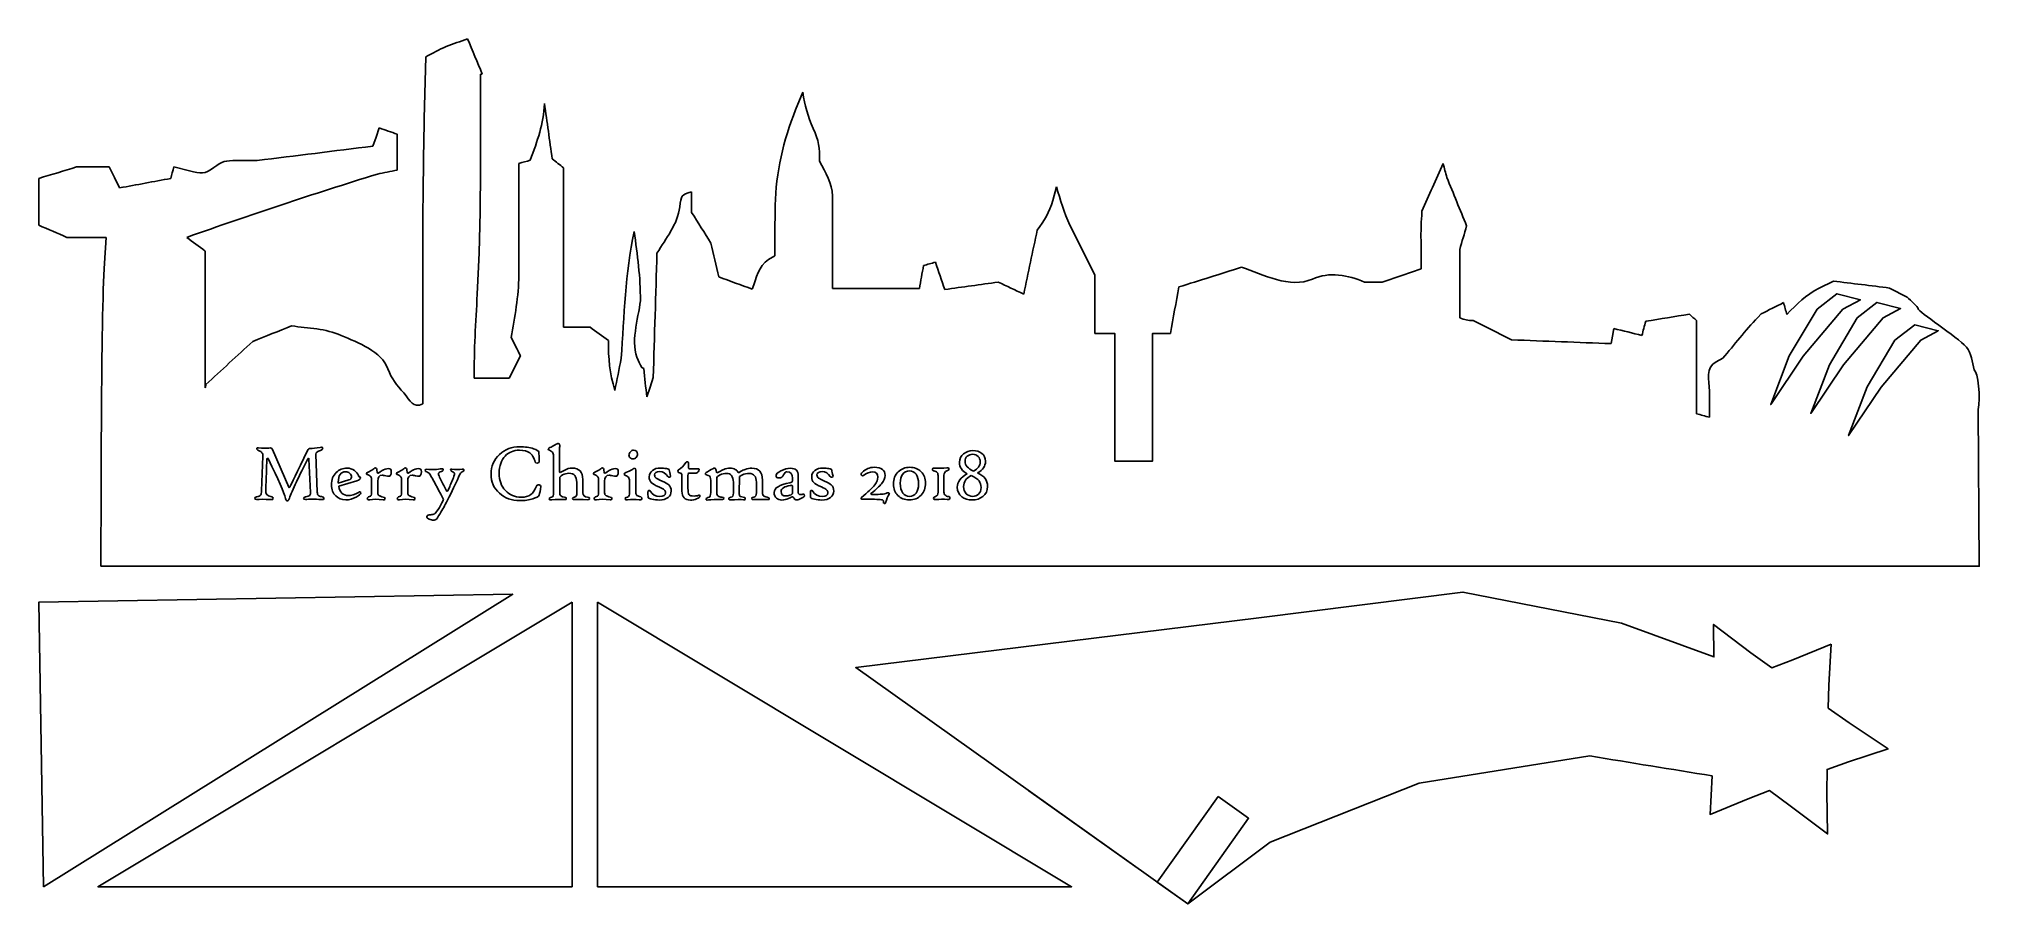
# Model space of a CAD drawing. Header units: millimetres. Extents: x 49 to 253, y 95 to 187.
import ezdxf

# ---------------------------------------------------------------- set-up
doc = ezdxf.new("R2010")
doc.units = ezdxf.units.MM

msp = doc.modelspace()

# ---------------------------------------------------------------- linework, layer by layer
at = {"color": 7}
for points in [[(89.6, 184.82), (89.45, 178.3)], [(95.37, 182.99), (95.47, 182.99), (95.57, 182.99)], [(129.37, 181.07), (128.61, 179.2)], [(84.7, 177.31), (84.36, 176.34), (84.03, 175.38)], [(57.32, 170.99), (56.77, 172.09), (56.22, 173.2)], [(64.67, 172.8), (63.03, 173.2)], [(104.15, 162.06), (104.15, 162.06), (104.15, 173.1)], [(156.13, 171.1), (155.73, 169.66)], [(194.68, 168.54), (194.65, 168.06)], [(160.18, 161.79), (158.87, 164.42), (157.55, 167.05)], [(55.89, 165.77), (55.72, 163.04)], [(126.43, 163.84), (125.75, 163.42)], [(194.61, 162.45), (192.55, 161.75), (190.49, 161.05)], [(238.07, 161.17), (236.56, 160.4)], [(245.85, 159.47), (244, 160.42)], [(230.46, 157.71), (230.09, 157.32)], [(168.14, 155.65), (166.26, 155.65), (166.27, 142.19), (162.27, 142.19), (162.27, 155.65), (160.18, 155.65)], [(214.91, 156.16), (214.77, 155.36), (214.63, 154.57)], [(99.59, 153.28), (99.59, 153.28), (98.41, 150.92)], [(226.41, 153.02), (225.7, 152.64)], [(113.6, 150.99), (113.26, 149.98), (112.93, 148.97)], [(224.99, 149.54), (224.99, 146.81)], [(55.35, 131.1), (253.45, 131.1), (253.34, 147.62)], [(73.43, 143.4), (75.15, 139.44)], [(72.29, 139.04), (72.43, 142.7)], [(77.44, 138.86), (77.29, 142.39)], [(78.01, 142.93), (78.16, 138.91)], [(103.08, 138.83), (103.08, 142.56)], [(103.71, 142.61), (103.71, 141.2)], [(117.3, 141.99), (117.32, 141.48)], [(117.47, 141.36), (118.4, 141.36)], [(80.38, 139.97), (80.38, 139.87), (81.5, 140.21)], [(82.32, 140.1), (80.42, 139.54)], [(83.46, 140.76), (83.43, 140.77)], [(83.9, 138.83), (83.9, 140.16)], [(84.54, 140.07), (84.54, 138.84)], [(86.62, 140.76), (86.59, 140.77)], [(87.06, 138.83), (87.06, 140.16)], [(87.7, 140.07), (87.7, 138.84)], [(103.73, 140.41), (103.73, 138.83)], [(105.53, 138.82), (105.53, 139.94)], [(106.16, 140.23), (106.17, 138.83)], [(107.39, 140.76), (107.37, 140.77)], [(107.83, 138.83), (107.83, 140.16)], [(108.47, 140.07), (108.47, 138.84)], [(111.11, 138.86), (111.11, 139.94)], [(116.62, 139.02), (116.62, 140.52)], [(117.26, 140.67), (117.26, 139.32)], [(118.11, 140.93), (117.49, 140.93)], [(119.66, 138.86), (119.66, 140.13)], [(120.3, 140.36), (120.3, 138.85)], [(122.05, 138.84), (122.05, 139.96)], [(122.69, 140.48), (122.67, 138.83)], [(124.48, 138.85), (124.48, 139.95)], [(125.12, 140.19), (125.12, 138.85)], [(128.27, 140.12), (128.28, 140.39)], [(128.27, 138.81), (128.28, 139.48)], [(128.9, 140.63), (128.89, 138.93)], [(143.64, 138.9), (143.64, 140.56)], [(144.26, 140.69), (144.26, 139.03)], [(169.97, 95.51), (134.96, 120.42), (177.47, 125.67), (199, 128.38), (215.72, 125.11), (225.48, 121.54), (225.43, 124.96), (229.37, 121.99), (231.57, 120.39), (233.81, 121.25), (237.84, 122.9)], [(237.84, 122.9), (237.6, 118.55), (237.52, 116.15), (239.75, 114.61), (243.85, 111.85), (239.67, 110.48), (237.4, 109.68), (237.39, 107.27), (237.46, 102.88), (233.52, 105.85), (231.32, 107.45), (229.09, 106.58), (225.06, 104.94), (225.27, 109)], [(153.2, 107.44), (164.63, 99.31)]]:
    msp.add_lwpolyline(points, dxfattribs=at)
for points in [[(236.36, 158.21), (233.41, 153.27), (231.46, 148.14), (234.89, 153.26), (239.08, 158.21), (240.93, 159.19), (238.44, 159.83)], [(240.59, 157.29), (237.65, 152.35), (235.69, 147.22), (239.13, 152.34), (243.31, 157.29), (245.16, 158.27), (242.67, 158.91)], [(244.57, 154.94), (241.63, 150), (239.67, 144.88), (243.11, 149.99), (247.29, 154.94), (249.14, 155.92), (246.65, 156.56)], [(49.29, 97.31), (98.78, 128.14), (48.79, 127.31)], [(105.03, 127.31), (55.03, 97.31), (105.03, 97.31)], [(107.73, 127.31), (157.73, 97.31), (107.73, 97.31)], [(173.17, 106.84), (176.4, 104.54), (169.97, 95.51), (166.74, 97.81)]]:
    msp.add_lwpolyline(points, close=True, dxfattribs=at)
for points in [[(94.02, 186.7), (93.27, 186.43), (92.51, 186.17), (91.75, 185.9)], [(95.57, 182.99), (95.05, 184.23), (94.54, 185.46), (94.02, 186.7)], [(91.75, 185.9), (91.03, 185.54), (90.32, 185.18), (89.6, 184.82)], [(95.04, 159.77), (95.47, 167.51), (95.37, 175.24), (95.37, 182.99)], [(130.48, 177.25), (129.87, 178.53), (129.62, 179.69), (129.37, 181.07)], [(89.45, 178.3), (89.22, 168.28), (89.3, 158.25), (89.3, 148.22)], [(102.12, 179.88), (102.05, 177.71), (101.37, 175.95), (100.63, 173.9)], [(102.94, 174.05), (102.67, 175.99), (102.4, 177.94), (102.12, 179.88)], [(128.61, 179.2), (127.33, 176.05), (126.52, 172.54), (126.46, 169.15)], [(86.6, 176.65), (85.96, 176.87), (85.33, 177.09), (84.7, 177.31)], [(86.6, 172.86), (86.6, 174.12), (86.6, 175.39), (86.6, 176.65)], [(131.15, 173.8), (131.15, 175.17), (131.07, 176), (130.48, 177.25)], [(84.03, 175.38), (79.96, 174.88), (75.89, 174.38), (71.82, 173.87)], [(104.15, 173.1), (103.75, 173.42), (103.35, 173.73), (102.94, 174.05)], [(52.77, 173.2), (51.45, 172.79), (50.12, 172.39), (48.79, 171.99)], [(48.79, 171.99), (48.79, 170.34), (48.79, 168.7), (48.79, 167.06)], [(56.22, 173.2), (55.07, 173.2), (53.92, 173.2), (52.77, 173.2)], [(62.7, 171.98), (60.91, 171.65), (59.12, 171.32), (57.32, 170.99)], [(63.03, 173.2), (62.92, 172.79), (62.81, 172.38), (62.7, 171.98)], [(64.39, 165.77), (71.06, 168.14), (77.75, 170.34), (84.5, 172.45)], [(67.25, 173.14), (66.26, 172.36), (65.9, 172.5), (64.67, 172.8)], [(69.63, 173.87), (68.53, 173.87), (68.11, 173.81), (67.25, 173.14)], [(71.82, 173.87), (71.09, 173.87), (70.36, 173.87), (69.63, 173.87)], [(84.5, 172.45), (85.2, 172.59), (85.9, 172.73), (86.6, 172.86)], [(100.63, 173.9), (100.23, 173.79), (99.83, 173.68), (99.42, 173.57)], [(99.42, 173.57), (99.42, 169.63), (99.42, 165.69), (99.42, 161.76)], [(132.5, 170.13), (132.5, 171.5), (131.76, 172.58), (131.15, 173.8)], [(196.91, 173.55), (196.17, 171.88), (195.42, 170.21), (194.68, 168.54)], [(197.3, 172.09), (197.17, 172.58), (197.04, 173.06), (196.91, 173.55)], [(199.39, 166.97), (198.69, 168.68), (198, 170.39), (197.3, 172.09)], [(117.65, 170.56), (116.56, 170.26), (116.53, 170.18), (116.39, 168.99)], [(117.65, 168.4), (117.65, 169.12), (117.65, 169.84), (117.65, 170.56)], [(132.5, 160.37), (132.5, 163.62), (132.5, 166.87), (132.5, 170.13)], [(157.55, 167.05), (156.91, 168.35), (156.55, 169.72), (156.13, 171.1)], [(116.39, 168.99), (116.16, 167.13), (114.97, 165.69), (113.99, 164.1)], [(119.68, 165.17), (119, 166.25), (118.33, 167.32), (117.65, 168.4)], [(126.46, 169.15), (126.43, 167.38), (126.43, 165.61), (126.43, 163.84)], [(155.73, 169.66), (155.38, 168.39), (154.87, 167.58), (154.1, 166.52)], [(194.65, 168.06), (194.51, 166.2), (194.61, 164.31), (194.61, 162.45)], [(48.79, 167.06), (49.78, 166.63), (50.77, 166.2), (51.76, 165.77)], [(111.58, 166.38), (110.66, 161.97), (110.52, 157.51), (110.22, 153.02)], [(112.25, 159.09), (112.25, 161.57), (111.94, 163.92), (111.58, 166.38)], [(154.1, 166.52), (153.62, 164.28), (153.15, 162.03), (152.67, 159.79)], [(198.66, 164.49), (198.9, 165.32), (199.15, 166.15), (199.39, 166.97)], [(51.76, 165.77), (53.13, 165.77), (54.51, 165.77), (55.89, 165.77)], [(66.34, 164.33), (65.69, 164.81), (65.04, 165.29), (64.39, 165.77)], [(66.34, 149.91), (66.34, 154.71), (66.34, 159.52), (66.34, 164.33)], [(113.99, 164.1), (113.86, 159.73), (113.73, 155.36), (113.6, 150.99)], [(120.51, 161.6), (120.23, 162.79), (119.96, 163.98), (119.68, 165.17)], [(198.66, 157.3), (198.66, 159.7), (198.66, 162.1), (198.66, 164.49)], [(55.72, 163.04), (55.35, 157.22), (55.35, 136.93), (55.35, 131.1)], [(99.42, 161.76), (99.42, 159.55), (98.96, 157.38), (98.63, 155.2)], [(104.15, 156.32), (104.15, 158.23), (104.15, 160.15), (104.15, 162.06)], [(125.75, 163.42), (124.7, 162.77), (124.48, 161.46), (124.04, 160.32)], [(142.11, 162.81), (141.96, 161.99), (141.82, 161.18), (141.68, 160.37)], [(143.36, 163.15), (142.94, 163.03), (142.52, 162.92), (142.11, 162.81)], [(144.35, 160.28), (144.02, 161.23), (143.69, 162.19), (143.36, 163.15)], [(160.18, 155.65), (160.18, 157.7), (160.18, 159.74), (160.18, 161.79)], [(175.63, 162.62), (173.44, 161.92), (171.24, 161.23), (169.04, 160.54)], [(183.13, 161.38), (180.76, 160.31), (177.92, 161.88), (175.63, 162.62)], [(188.6, 161.05), (186.94, 161.8), (184.86, 162.17), (183.13, 161.38)], [(94.7, 150.92), (94.7, 153.88), (94.87, 156.81), (95.04, 159.77)], [(124.04, 160.32), (122.86, 160.75), (121.69, 161.17), (120.51, 161.6)], [(141.68, 160.37), (138.62, 160.37), (135.56, 160.37), (132.5, 160.37)], [(149.98, 161.05), (148.11, 160.79), (146.23, 160.53), (144.35, 160.28)], [(152.67, 159.79), (151.77, 160.21), (150.88, 160.63), (149.98, 161.05)], [(169.04, 160.54), (168.74, 158.91), (168.44, 157.28), (168.14, 155.65)], [(190.49, 161.05), (189.86, 161.05), (189.23, 161.05), (188.6, 161.05)], [(236.56, 160.4), (235.13, 159.67), (234.26, 158.79), (233.16, 157.63)], [(244, 160.42), (242.08, 160.69), (239.99, 160.91), (238.07, 161.17)], [(112.02, 152.81), (111.13, 154.57), (112.01, 157.16), (112.25, 159.09)], [(222.89, 157.67), (221.35, 157.42), (219.82, 157.17), (218.28, 156.92)], [(223.64, 157), (223.39, 157.22), (223.14, 157.45), (222.89, 157.67)], [(232.82, 158.89), (232.03, 158.49), (231.25, 158.1), (230.46, 157.71)], [(233.16, 157.63), (233.05, 158.05), (232.93, 158.47), (232.82, 158.89)], [(247, 158.24), (247, 158.48), (246.23, 159.06), (245.85, 159.47)], [(252.1, 154.21), (251.11, 155.28), (247, 157.99), (247, 158.24)], [(75.45, 156.43), (74.09, 155.89), (72.73, 155.35), (71.36, 154.81)], [(80.7, 155.43), (79.02, 156.15), (77.26, 156.22), (75.45, 156.43)], [(106.93, 156.32), (106.01, 156.32), (105.08, 156.32), (104.15, 156.32)], [(108.87, 154.91), (108.23, 155.38), (107.58, 155.85), (106.93, 156.32)], [(200.08, 157), (199.53, 157), (199.17, 157.09), (198.66, 157.3)], [(203.99, 155.04), (202.69, 155.69), (201.38, 156.35), (200.08, 157)], [(217.87, 155.43), (216.89, 155.68), (215.9, 155.92), (214.91, 156.16)], [(218.28, 156.92), (218.14, 156.42), (218.01, 155.93), (217.87, 155.43)], [(223.64, 147.18), (223.64, 150.45), (223.64, 153.72), (223.64, 157)], [(230.09, 157.32), (228.79, 155.96), (227.62, 154.45), (226.41, 153.02)], [(71.36, 154.81), (69.71, 153.29), (68.06, 151.77), (66.41, 150.25)], [(85.62, 151.9), (84.96, 153.74), (82.46, 154.68), (80.7, 155.43)], [(98.63, 155.2), (98.95, 154.56), (99.27, 153.92), (99.59, 153.28)], [(109.55, 149.64), (108.98, 151.47), (108.87, 152.99), (108.87, 154.91)], [(204.13, 154.97), (204.08, 154.99), (204.04, 155.02), (203.99, 155.04)], [(214.63, 154.57), (211.13, 154.7), (207.63, 154.84), (204.13, 154.97)], [(252.93, 151.8), (252.66, 152.6), (252.68, 153.58), (252.1, 154.21)], [(87.28, 149.37), (86.55, 150.21), (85.99, 150.86), (85.62, 151.9)], [(110.22, 153.02), (110, 151.89), (109.77, 150.77), (109.55, 149.64)], [(112.59, 151.93), (112.3, 151.93), (112.14, 152.58), (112.02, 152.81)], [(112.93, 148.97), (112.81, 149.96), (112.7, 150.94), (112.59, 151.93)], [(225.7, 152.64), (224.56, 152.05), (224.99, 150.76), (224.99, 149.54)], [(253.34, 147.62), (253.61, 148.81), (253.33, 151.6), (252.93, 151.8)], [(66.41, 150.25), (66.39, 150.13), (66.37, 150.02), (66.34, 149.91)], [(98.41, 150.92), (97.17, 150.92), (95.94, 150.92), (94.7, 150.92)], [(89.3, 148.22), (88.24, 147.73), (88.04, 148.49), (87.28, 149.37)], [(224.99, 146.81), (224.54, 146.93), (224.09, 147.06), (223.64, 147.18)], [(71.78, 143.5), (71.78, 143.57), (71.84, 143.6), (71.96, 143.59)], [(71.97, 143.31), (71.83, 143.37), (71.77, 143.43), (71.78, 143.5)], [(71.96, 143.59), (72.38, 143.53), (72.75, 143.52), (73.06, 143.56)], [(72.33, 143.07), (72.27, 143.14), (72.15, 143.22), (71.97, 143.31)], [(73.06, 143.56), (73.18, 143.57), (73.27, 143.57), (73.31, 143.55)], [(73.31, 143.55), (73.35, 143.53), (73.39, 143.48), (73.43, 143.4)], [(75.29, 139.47), (75.4, 139.71), (76.02, 140.99), (77.14, 143.31)], [(77.14, 143.31), (77.21, 143.45), (77.3, 143.52), (77.4, 143.52)], [(77.4, 143.52), (77.66, 143.52), (78.02, 143.56), (78.47, 143.63)], [(78.52, 143.32), (78.17, 143.21), (78, 143.09), (78.01, 142.93)], [(78.47, 143.63), (78.58, 143.65), (78.64, 143.65), (78.67, 143.65)], [(78.74, 143.49), (78.74, 143.43), (78.66, 143.37), (78.52, 143.32)], [(78.67, 143.65), (78.71, 143.63), (78.74, 143.58), (78.74, 143.49)], [(97.4, 142.89), (97.98, 143.43), (98.68, 143.7), (99.5, 143.7)], [(99.48, 143.33), (98.87, 143.33), (98.37, 143.13), (97.98, 142.72)], [(100.57, 143.06), (100.33, 143.24), (99.96, 143.33), (99.48, 143.33)], [(99.5, 143.7), (100.09, 143.7), (100.58, 143.63), (100.97, 143.49)], [(100.97, 143.49), (101.32, 143.36), (101.51, 143.25), (101.52, 143.14)], [(102.53, 143.47), (102.53, 143.51), (102.58, 143.56), (102.7, 143.61)], [(102.64, 143.33), (102.56, 143.35), (102.53, 143.4), (102.53, 143.47)], [(103.02, 143.04), (102.95, 143.17), (102.83, 143.27), (102.64, 143.33)], [(102.7, 143.61), (102.85, 143.68), (103.04, 143.78), (103.27, 143.91)], [(103.27, 143.91), (103.42, 144), (103.53, 144.04), (103.58, 144.04)], [(103.58, 144.04), (103.68, 144.04), (103.74, 143.97), (103.74, 143.83)], [(103.72, 143.42), (103.72, 143.14), (103.71, 142.87), (103.71, 142.61)], [(103.74, 143.83), (103.74, 143.83), (103.73, 143.7), (103.72, 143.42)], [(111.19, 143.17), (111.29, 143.28), (111.4, 143.33), (111.52, 143.33)], [(111.52, 143.33), (111.8, 143.33), (111.94, 143.2), (111.94, 142.93)], [(146.34, 142.96), (146.62, 143.18), (146.94, 143.29), (147.31, 143.29)], [(147.31, 143.29), (147.7, 143.29), (148.01, 143.2), (148.26, 143)], [(72.43, 142.7), (72.43, 142.86), (72.4, 142.98), (72.33, 143.07)], [(72.85, 142.36), (72.82, 141.54), (72.77, 140.45), (72.72, 139.09)], [(72.92, 142.49), (72.88, 142.49), (72.86, 142.45), (72.85, 142.36)], [(73.02, 142.39), (72.99, 142.46), (72.96, 142.49), (72.92, 142.49)], [(74.82, 138.25), (74.64, 138.87), (74.05, 140.25), (73.02, 142.39)], [(77.16, 142.42), (76.67, 141.43), (76.32, 140.73), (76.12, 140.31)], [(77.24, 142.49), (77.21, 142.49), (77.18, 142.47), (77.16, 142.42)], [(77.29, 142.39), (77.29, 142.46), (77.27, 142.49), (77.24, 142.49)], [(80.16, 140.98), (80.48, 141.29), (80.87, 141.45), (81.32, 141.45)], [(81.32, 141.45), (81.6, 141.45), (81.85, 141.36), (82.09, 141.19)], [(83.52, 141.03), (83.71, 141.1), (83.88, 141.19), (84.04, 141.31)], [(84.04, 141.31), (84.17, 141.41), (84.25, 141.47), (84.28, 141.47)], [(84.28, 141.47), (84.38, 141.47), (84.44, 141.38), (84.46, 141.21)], [(85.01, 141.19), (85.21, 141.33), (85.44, 141.4), (85.68, 141.4)], [(85.68, 141.4), (85.88, 141.4), (85.97, 141.29), (85.97, 141.08)], [(86.68, 141.03), (86.87, 141.1), (87.04, 141.19), (87.2, 141.31)], [(87.2, 141.31), (87.33, 141.41), (87.41, 141.47), (87.45, 141.47)], [(87.45, 141.47), (87.55, 141.47), (87.6, 141.38), (87.62, 141.21)], [(88.17, 141.19), (88.38, 141.33), (88.6, 141.4), (88.84, 141.4)], [(88.84, 141.4), (89.04, 141.4), (89.14, 141.29), (89.14, 141.08)], [(89.55, 141.18), (89.55, 141.29), (89.61, 141.34), (89.72, 141.33)], [(89.72, 141.33), (90.3, 141.28), (90.84, 141.3), (91.32, 141.38)], [(91.45, 141.29), (91.45, 141.2), (91.38, 141.13), (91.25, 141.1)], [(91.32, 141.38), (91.41, 141.39), (91.45, 141.36), (91.45, 141.29)], [(92.21, 141.22), (92.21, 141.31), (92.26, 141.36), (92.35, 141.35)], [(92.44, 141.07), (92.29, 141.13), (92.21, 141.18), (92.21, 141.22)], [(92.35, 141.35), (92.75, 141.29), (93.11, 141.28), (93.45, 141.33)], [(93.62, 141.24), (93.62, 141.17), (93.56, 141.1), (93.44, 141.05)], [(93.45, 141.33), (93.53, 141.34), (93.58, 141.34), (93.6, 141.33)], [(93.6, 141.33), (93.61, 141.32), (93.62, 141.29), (93.62, 141.24)], [(96.49, 140.81), (96.49, 141.64), (96.79, 142.34), (97.4, 142.89)], [(97.98, 142.72), (97.56, 142.28), (97.35, 141.68), (97.35, 140.91)], [(101.16, 142.08), (101.01, 142.55), (100.82, 142.88), (100.57, 143.06)], [(101.36, 141.98), (101.25, 141.97), (101.18, 142), (101.16, 142.08)], [(101.57, 142.12), (101.57, 142.04), (101.5, 141.99), (101.36, 141.98)], [(101.52, 143.14), (101.55, 142.93), (101.57, 142.59), (101.57, 142.12)], [(103.08, 142.56), (103.08, 142.78), (103.06, 142.94), (103.02, 143.04)], [(104.19, 141.21), (104.49, 141.37), (104.78, 141.45), (105.05, 141.45)], [(105.05, 141.45), (105.78, 141.45), (106.15, 141.04), (106.16, 140.23)], [(107.45, 141.03), (107.64, 141.1), (107.81, 141.19), (107.97, 141.31)], [(107.97, 141.31), (108.1, 141.41), (108.18, 141.47), (108.22, 141.47)], [(108.22, 141.47), (108.32, 141.47), (108.38, 141.38), (108.4, 141.21)], [(108.95, 141.19), (109.15, 141.33), (109.37, 141.4), (109.61, 141.4)], [(109.61, 141.4), (109.81, 141.4), (109.91, 141.29), (109.91, 141.08)], [(110.72, 140.99), (110.95, 141.07), (111.16, 141.16), (111.34, 141.28)], [(111.04, 142.83), (111.04, 142.95), (111.09, 143.07), (111.19, 143.17)], [(111.17, 142.53), (111.08, 142.61), (111.04, 142.71), (111.04, 142.83)], [(111.48, 142.41), (111.36, 142.41), (111.25, 142.45), (111.17, 142.53)], [(111.34, 141.28), (111.48, 141.38), (111.57, 141.43), (111.6, 141.43)], [(111.8, 142.58), (111.7, 142.47), (111.6, 142.41), (111.48, 142.41)], [(111.6, 141.43), (111.71, 141.43), (111.77, 141.36), (111.76, 141.22)], [(111.76, 141.22), (111.75, 140.49), (111.75, 139.76), (111.75, 139.01)], [(111.94, 142.93), (111.94, 142.8), (111.89, 142.68), (111.8, 142.58)], [(113.52, 141.21), (113.73, 141.37), (114.01, 141.45), (114.37, 141.45)], [(114.37, 141.45), (114.59, 141.45), (114.79, 141.43), (114.98, 141.39)], [(114.98, 141.39), (115.18, 141.36), (115.28, 141.31), (115.29, 141.26)], [(115.29, 141.26), (115.31, 141.11), (115.36, 140.88), (115.42, 140.59)], [(116.2, 141.12), (116.2, 141.2), (116.22, 141.25), (116.25, 141.27)], [(116.25, 141.27), (116.55, 141.41), (116.81, 141.68), (117.03, 142.05)], [(117.03, 142.05), (117.06, 142.1), (117.12, 142.12), (117.21, 142.1)], [(117.21, 142.1), (117.27, 142.08), (117.3, 142.05), (117.3, 141.99)], [(117.32, 141.48), (117.32, 141.44), (117.33, 141.41), (117.34, 141.4)], [(117.34, 141.4), (117.36, 141.37), (117.4, 141.36), (117.47, 141.36)], [(118.4, 141.36), (118.45, 141.36), (118.45, 141.3), (118.4, 141.17)], [(119.52, 141.18), (119.82, 141.35), (120.01, 141.44), (120.07, 141.44)], [(120.07, 141.44), (120.13, 141.44), (120.18, 141.35), (120.22, 141.19)], [(120.56, 141.07), (120.73, 141.17), (120.89, 141.25), (121.03, 141.31)], [(121.03, 141.31), (121.25, 141.39), (121.49, 141.44), (121.73, 141.44)], [(121.73, 141.44), (121.92, 141.44), (122.09, 141.4), (122.23, 141.31)], [(122.23, 141.31), (122.33, 141.26), (122.42, 141.18), (122.5, 141.09)], [(122.81, 141.09), (122.98, 141.18), (123.15, 141.26), (123.31, 141.31)], [(123.31, 141.31), (123.54, 141.4), (123.77, 141.44), (123.99, 141.44)], [(123.99, 141.44), (124.75, 141.44), (125.12, 141.02), (125.12, 140.19)], [(127.06, 141.15), (127.41, 141.34), (127.75, 141.43), (128.07, 141.43)], [(128.07, 141.43), (128.63, 141.43), (128.91, 141.17), (128.9, 140.63)], [(130.65, 141.21), (130.86, 141.37), (131.15, 141.45), (131.5, 141.45)], [(131.5, 141.45), (131.73, 141.45), (131.93, 141.43), (132.12, 141.39)], [(132.12, 141.39), (132.31, 141.36), (132.42, 141.31), (132.43, 141.26)], [(132.43, 141.26), (132.45, 141.11), (132.49, 140.88), (132.56, 140.59)], [(135.62, 140.98), (135.99, 141.35), (136.42, 141.53), (136.91, 141.53)], [(136.91, 141.53), (137.68, 141.53), (138.06, 141.24), (138.06, 140.66)], [(139.44, 141.06), (139.77, 141.37), (140.17, 141.53), (140.65, 141.53)], [(140.65, 141.53), (141.14, 141.53), (141.54, 141.38), (141.85, 141.07)], [(143.06, 141.32), (143.08, 141.4), (143.11, 141.44), (143.16, 141.45)], [(143.12, 141.17), (143.07, 141.2), (143.05, 141.25), (143.06, 141.32)], [(143.16, 141.45), (143.18, 141.46), (143.24, 141.46), (143.35, 141.45)], [(143.35, 141.45), (143.72, 141.42), (144.12, 141.43), (144.56, 141.47)], [(144.56, 141.47), (144.66, 141.47), (144.73, 141.47), (144.75, 141.46)], [(144.79, 141.32), (144.79, 141.25), (144.72, 141.19), (144.58, 141.15)], [(144.75, 141.46), (144.78, 141.44), (144.79, 141.4), (144.79, 141.32)], [(145.9, 142.06), (145.9, 142.42), (146.05, 142.72), (146.34, 142.96)], [(146.72, 140.83), (146.17, 141.13), (145.9, 141.53), (145.9, 142.06)], [(146.72, 142.7), (146.57, 142.55), (146.49, 142.38), (146.49, 142.18)], [(146.49, 142.18), (146.49, 141.73), (146.79, 141.39), (147.39, 141.14)], [(147.3, 142.91), (147.06, 142.91), (146.87, 142.84), (146.72, 142.7)], [(147.86, 142.68), (147.72, 142.84), (147.53, 142.91), (147.3, 142.91)], [(147.39, 141.14), (147.85, 141.35), (148.08, 141.68), (148.08, 142.11)], [(148.64, 142.17), (148.64, 141.66), (148.36, 141.25), (147.81, 140.95)], [(148.08, 142.11), (148.08, 142.34), (148.01, 142.53), (147.86, 142.68)], [(148.26, 143), (148.51, 142.79), (148.64, 142.52), (148.64, 142.17)], [(75.15, 139.44), (75.18, 139.39), (75.2, 139.36), (75.21, 139.36)], [(75.21, 139.36), (75.23, 139.36), (75.25, 139.4), (75.29, 139.47)], [(76.12, 140.31), (75.72, 139.48), (75.44, 138.85), (75.27, 138.42)], [(79.66, 139.67), (79.66, 140.21), (79.82, 140.65), (80.16, 140.98)], [(80.11, 138.51), (79.81, 138.8), (79.66, 139.19), (79.66, 139.67)], [(81.14, 141.06), (80.64, 141.06), (80.38, 140.7), (80.38, 139.97)], [(80.42, 139.54), (80.55, 138.88), (80.88, 138.55), (81.43, 138.55)], [(81.59, 140.89), (81.47, 141.01), (81.32, 141.06), (81.14, 141.06)], [(81.5, 140.21), (81.68, 140.26), (81.77, 140.36), (81.77, 140.49)], [(81.77, 140.49), (81.77, 140.65), (81.71, 140.78), (81.59, 140.89)], [(82.09, 141.19), (82.3, 141.03), (82.44, 140.86), (82.51, 140.66)], [(82.72, 140.4), (82.72, 140.28), (82.59, 140.19), (82.32, 140.1)], [(82.51, 140.66), (82.53, 140.59), (82.57, 140.55), (82.62, 140.54)], [(82.62, 140.54), (82.69, 140.53), (82.72, 140.48), (82.72, 140.4)], [(83.35, 140.89), (83.35, 140.94), (83.41, 140.99), (83.52, 141.03)], [(83.43, 140.77), (83.38, 140.8), (83.35, 140.84), (83.35, 140.89)], [(83.83, 140.52), (83.79, 140.58), (83.66, 140.66), (83.46, 140.76)], [(83.9, 140.16), (83.9, 140.34), (83.88, 140.46), (83.83, 140.52)], [(84.46, 141.21), (84.49, 140.99), (84.52, 140.88), (84.55, 140.88)], [(85.01, 140.69), (84.7, 140.69), (84.54, 140.48), (84.54, 140.07)], [(84.55, 140.88), (84.55, 140.88), (84.71, 140.98), (85.01, 141.19)], [(85.38, 140.63), (85.21, 140.67), (85.09, 140.69), (85.01, 140.69)], [(85.68, 140.58), (85.65, 140.58), (85.55, 140.6), (85.38, 140.63)], [(85.97, 141.08), (85.97, 140.74), (85.88, 140.58), (85.68, 140.58)], [(86.51, 140.89), (86.51, 140.94), (86.57, 140.99), (86.68, 141.03)], [(86.59, 140.77), (86.54, 140.8), (86.51, 140.84), (86.51, 140.89)], [(86.99, 140.52), (86.95, 140.58), (86.82, 140.66), (86.62, 140.76)], [(87.06, 140.16), (87.06, 140.34), (87.04, 140.46), (86.99, 140.52)], [(87.62, 141.21), (87.65, 140.99), (87.68, 140.88), (87.71, 140.88)], [(88.17, 140.69), (87.86, 140.69), (87.7, 140.48), (87.7, 140.07)], [(87.71, 140.88), (87.71, 140.88), (87.87, 140.98), (88.17, 141.19)], [(88.54, 140.63), (88.37, 140.67), (88.25, 140.69), (88.17, 140.69)], [(88.85, 140.58), (88.82, 140.58), (88.72, 140.6), (88.54, 140.63)], [(89.14, 141.08), (89.14, 140.74), (89.04, 140.58), (88.85, 140.58)], [(89.82, 141), (89.64, 141.05), (89.55, 141.11), (89.55, 141.18)], [(90.11, 140.7), (90.02, 140.87), (89.92, 140.97), (89.82, 141)], [(90.96, 139.13), (90.49, 139.99), (90.21, 140.51), (90.11, 140.7)], [(91.25, 141.1), (91.04, 141.05), (90.94, 140.96), (90.94, 140.83)], [(90.94, 140.83), (90.94, 140.81), (90.95, 140.78), (90.96, 140.75)], [(90.96, 140.75), (91.09, 140.43), (91.27, 140.05), (91.5, 139.61)], [(91.5, 139.61), (91.72, 139.19), (91.83, 138.97), (91.85, 138.97)], [(91.85, 138.97), (91.88, 138.97), (91.97, 139.15), (92.13, 139.49)], [(93.17, 140.73), (92.89, 140.06), (92.52, 139.29), (92.08, 138.42)], [(92.13, 139.49), (92.31, 139.9), (92.48, 140.32), (92.64, 140.76)], [(92.64, 140.8), (92.64, 140.93), (92.57, 141.02), (92.44, 141.07)], [(92.64, 140.76), (92.64, 140.77), (92.64, 140.79), (92.64, 140.8)], [(93.44, 141.05), (93.32, 140.99), (93.23, 140.88), (93.17, 140.73)], [(97.37, 138.8), (96.79, 139.32), (96.49, 139.99), (96.49, 140.81)], [(97.35, 140.91), (97.35, 140.15), (97.57, 139.54), (98.01, 139.07)], [(100.69, 138.66), (100.93, 138.84), (101.13, 139.13), (101.28, 139.54)], [(101.28, 139.54), (101.32, 139.66), (101.42, 139.7), (101.58, 139.67)], [(101.73, 139.49), (101.69, 139.12), (101.63, 138.83), (101.55, 138.6)], [(101.58, 139.67), (101.69, 139.64), (101.74, 139.58), (101.73, 139.49)], [(103.71, 141.2), (103.71, 141.05), (103.73, 140.97), (103.78, 140.97)], [(104.03, 140.73), (103.83, 140.62), (103.73, 140.51), (103.73, 140.41)], [(103.78, 140.97), (103.75, 140.97), (103.89, 141.05), (104.19, 141.21)], [(104.71, 140.9), (104.47, 140.9), (104.24, 140.84), (104.03, 140.73)], [(105.53, 139.94), (105.53, 140.58), (105.26, 140.9), (104.71, 140.9)], [(107.28, 140.89), (107.28, 140.94), (107.34, 140.99), (107.45, 141.03)], [(107.37, 140.77), (107.31, 140.8), (107.28, 140.84), (107.28, 140.89)], [(107.76, 140.52), (107.72, 140.58), (107.59, 140.66), (107.39, 140.76)], [(107.83, 140.16), (107.83, 140.34), (107.81, 140.46), (107.76, 140.52)], [(108.4, 141.21), (108.42, 140.99), (108.45, 140.88), (108.48, 140.88)], [(108.94, 140.69), (108.63, 140.69), (108.47, 140.48), (108.47, 140.07)], [(108.48, 140.88), (108.48, 140.88), (108.64, 140.98), (108.95, 141.19)], [(109.32, 140.63), (109.14, 140.67), (109.02, 140.69), (108.94, 140.69)], [(109.62, 140.58), (109.59, 140.58), (109.49, 140.6), (109.32, 140.63)], [(109.91, 141.08), (109.91, 140.74), (109.81, 140.58), (109.62, 140.58)], [(110.54, 140.81), (110.54, 140.89), (110.6, 140.95), (110.72, 140.99)], [(110.66, 140.68), (110.58, 140.71), (110.54, 140.75), (110.54, 140.81)], [(111.04, 140.4), (110.98, 140.52), (110.85, 140.61), (110.66, 140.68)], [(111.11, 139.94), (111.11, 140.16), (111.08, 140.31), (111.04, 140.4)], [(113.17, 140.51), (113.17, 140.81), (113.29, 141.04), (113.52, 141.21)], [(113.39, 139.93), (113.25, 140.08), (113.17, 140.27), (113.17, 140.51)], [(114.19, 139.46), (113.79, 139.64), (113.53, 139.8), (113.39, 139.93)], [(114.3, 141.08), (113.93, 141.08), (113.74, 140.96), (113.74, 140.72)], [(113.74, 140.72), (113.74, 140.58), (113.79, 140.48), (113.89, 140.4)], [(113.89, 140.4), (113.98, 140.33), (114.19, 140.22), (114.53, 140.07)], [(114.76, 139.15), (114.66, 139.24), (114.47, 139.34), (114.19, 139.46)], [(115.13, 140.55), (114.91, 140.9), (114.63, 141.08), (114.3, 141.08)], [(114.53, 140.07), (114.88, 139.92), (115.12, 139.79), (115.25, 139.67)], [(115.31, 140.5), (115.22, 140.48), (115.16, 140.5), (115.13, 140.55)], [(115.25, 139.67), (115.41, 139.51), (115.49, 139.3), (115.49, 139.03)], [(115.42, 140.59), (115.43, 140.55), (115.39, 140.52), (115.31, 140.5)], [(116.27, 140.99), (116.23, 141), (116.2, 141.05), (116.2, 141.12)], [(116.57, 140.87), (116.54, 140.91), (116.44, 140.95), (116.27, 140.99)], [(116.62, 140.52), (116.62, 140.71), (116.6, 140.83), (116.57, 140.87)], [(117.29, 140.88), (117.27, 140.85), (117.26, 140.78), (117.26, 140.67)], [(117.26, 139.32), (117.26, 138.98), (117.29, 138.76), (117.35, 138.67)], [(117.49, 140.93), (117.38, 140.93), (117.32, 140.91), (117.29, 140.88)], [(118.4, 141.17), (118.33, 141.01), (118.24, 140.93), (118.11, 140.93)], [(119.09, 140.87), (119.09, 140.92), (119.23, 141.02), (119.52, 141.18)], [(119.14, 140.77), (119.11, 140.79), (119.09, 140.83), (119.09, 140.87)], [(119.4, 140.68), (119.26, 140.72), (119.17, 140.76), (119.14, 140.77)], [(119.66, 140.13), (119.66, 140.45), (119.58, 140.63), (119.4, 140.68)], [(120.22, 141.19), (120.26, 141.02), (120.29, 140.94), (120.31, 140.94)], [(120.64, 140.72), (120.42, 140.61), (120.3, 140.49), (120.3, 140.36)], [(120.31, 140.94), (120.34, 140.94), (120.43, 140.98), (120.56, 141.07)], [(121.38, 140.89), (121.11, 140.89), (120.86, 140.83), (120.64, 140.72)], [(121.85, 140.66), (121.73, 140.81), (121.57, 140.89), (121.38, 140.89)], [(122.05, 139.96), (122.05, 140.26), (121.98, 140.5), (121.85, 140.66)], [(122.5, 141.09), (122.56, 141.01), (122.6, 140.97), (122.6, 140.97)], [(122.6, 140.97), (122.6, 140.97), (122.67, 141.01), (122.81, 141.09)], [(123, 140.74), (122.8, 140.65), (122.69, 140.57), (122.69, 140.48)], [(123.73, 140.88), (123.46, 140.88), (123.22, 140.83), (123, 140.74)], [(124.48, 139.95), (124.48, 140.57), (124.23, 140.88), (123.73, 140.88)], [(126.35, 138.87), (126.35, 139.35), (126.9, 139.69), (127.99, 139.9)], [(126.55, 140.69), (126.55, 140.83), (126.72, 140.98), (127.06, 141.15)], [(126.89, 140.41), (126.66, 140.39), (126.55, 140.48), (126.55, 140.69)], [(127.35, 140.75), (127.24, 140.54), (127.09, 140.42), (126.89, 140.41)], [(128.07, 139.63), (127.41, 139.51), (127.08, 139.3), (127.08, 138.98)], [(127.68, 141.06), (127.56, 141.06), (127.45, 140.96), (127.35, 140.75)], [(128.28, 140.39), (128.3, 140.84), (128.1, 141.06), (127.68, 141.06)], [(127.99, 139.9), (128.18, 139.93), (128.27, 140.01), (128.27, 140.12)], [(128.23, 139.62), (128.2, 139.64), (128.14, 139.65), (128.07, 139.63)], [(128.28, 139.48), (128.28, 139.55), (128.27, 139.6), (128.23, 139.62)], [(130.31, 140.51), (130.31, 140.81), (130.42, 141.04), (130.65, 141.21)], [(130.53, 139.93), (130.38, 140.08), (130.31, 140.27), (130.31, 140.51)], [(131.33, 139.46), (130.93, 139.64), (130.66, 139.8), (130.53, 139.93)], [(131.44, 141.08), (131.06, 141.08), (130.87, 140.96), (130.87, 140.72)], [(130.87, 140.72), (130.87, 140.58), (130.92, 140.48), (131.03, 140.4)], [(131.03, 140.4), (131.12, 140.33), (131.33, 140.22), (131.67, 140.07)], [(131.89, 139.15), (131.8, 139.24), (131.61, 139.34), (131.33, 139.46)], [(132.26, 140.55), (132.05, 140.9), (131.77, 141.08), (131.44, 141.08)], [(131.67, 140.07), (132.02, 139.92), (132.26, 139.79), (132.38, 139.67)], [(132.44, 140.5), (132.35, 140.48), (132.29, 140.5), (132.26, 140.55)], [(132.38, 139.67), (132.55, 139.51), (132.63, 139.3), (132.63, 139.03)], [(132.56, 140.59), (132.57, 140.55), (132.53, 140.52), (132.44, 140.5)], [(135.53, 140.83), (135.53, 140.87), (135.56, 140.92), (135.62, 140.98)], [(135.58, 140.71), (135.55, 140.76), (135.53, 140.79), (135.53, 140.83)], [(135.56, 138.35), (136.24, 138.91), (136.71, 139.35), (136.96, 139.68)], [(135.78, 140.67), (135.71, 140.62), (135.64, 140.64), (135.58, 140.71)], [(136.71, 141.04), (136.44, 141.04), (136.13, 140.92), (135.78, 140.67)], [(137.66, 139.79), (137.46, 139.55), (137.11, 139.22), (136.61, 138.81)], [(137.29, 140.49), (137.29, 140.86), (137.09, 141.04), (136.71, 141.04)], [(136.96, 139.68), (137.18, 139.96), (137.29, 140.22), (137.29, 140.49)], [(138.06, 140.66), (138.06, 140.39), (137.93, 140.1), (137.66, 139.79)], [(138.93, 139.76), (138.93, 140.3), (139.1, 140.73), (139.44, 141.06)], [(139.4, 138.57), (139.09, 138.88), (138.93, 139.28), (138.93, 139.76)], [(139.9, 140.78), (139.74, 140.55), (139.66, 140.24), (139.66, 139.85)], [(139.66, 139.85), (139.66, 139.4), (139.74, 139.06), (139.92, 138.82)], [(140.64, 141.16), (140.32, 141.16), (140.07, 141.03), (139.9, 140.78)], [(141.33, 140.79), (141.16, 141.03), (140.93, 141.16), (140.64, 141.16)], [(141.58, 139.79), (141.58, 140.21), (141.5, 140.54), (141.33, 140.79)], [(141.33, 138.81), (141.5, 139.04), (141.58, 139.36), (141.58, 139.79)], [(141.85, 141.07), (142.16, 140.76), (142.32, 140.36), (142.32, 139.87)], [(142.32, 139.87), (142.32, 139.35), (142.16, 138.93), (141.85, 138.6)], [(143.3, 141.12), (143.2, 141.15), (143.14, 141.16), (143.12, 141.17)], [(143.6, 140.92), (143.55, 141.02), (143.45, 141.09), (143.3, 141.12)], [(143.64, 140.56), (143.64, 140.73), (143.63, 140.85), (143.6, 140.92)], [(144.58, 141.15), (144.36, 141.08), (144.26, 140.93), (144.26, 140.69)], [(145.67, 139.43), (145.67, 140), (146.02, 140.47), (146.72, 140.83)], [(146.14, 138.43), (145.83, 138.68), (145.67, 139.01), (145.67, 139.43)], [(147.13, 140.65), (146.6, 140.39), (146.34, 140.01), (146.34, 139.51)], [(146.34, 139.51), (146.34, 139.18), (146.42, 138.93), (146.6, 138.75)], [(147.96, 140.09), (147.8, 140.3), (147.52, 140.48), (147.13, 140.65)], [(147.81, 140.95), (148.51, 140.62), (148.86, 140.14), (148.86, 139.52)], [(147.89, 138.69), (148.08, 138.85), (148.18, 139.09), (148.18, 139.4)], [(148.18, 139.4), (148.18, 139.68), (148.1, 139.91), (147.96, 140.09)], [(148.86, 139.52), (148.86, 139.08), (148.69, 138.73), (148.36, 138.46)], [(71.57, 138.28), (71.57, 138.34), (71.64, 138.38), (71.76, 138.41)], [(71.76, 138.14), (71.64, 138.13), (71.57, 138.17), (71.57, 138.28)], [(71.76, 138.41), (71.98, 138.45), (72.13, 138.53), (72.2, 138.63)], [(73.24, 138.14), (72.6, 138.16), (72.11, 138.16), (71.76, 138.14)], [(72.2, 138.63), (72.25, 138.7), (72.28, 138.84), (72.29, 139.04)], [(72.72, 139.09), (72.71, 138.73), (72.89, 138.51), (73.27, 138.45)], [(73.46, 138.15), (73.43, 138.14), (73.36, 138.13), (73.24, 138.14)], [(73.27, 138.45), (73.43, 138.42), (73.5, 138.36), (73.5, 138.28)], [(73.5, 138.28), (73.5, 138.21), (73.49, 138.17), (73.46, 138.15)], [(74.97, 138), (74.91, 138), (74.86, 138.08), (74.82, 138.25)], [(75.04, 138.01), (75.01, 138.01), (74.99, 138), (74.97, 138)], [(75.16, 138.11), (75.13, 138.06), (75.09, 138.03), (75.04, 138.01)], [(75.27, 138.42), (75.2, 138.22), (75.16, 138.12), (75.16, 138.11)], [(76.72, 138.28), (76.72, 138.34), (76.79, 138.38), (76.91, 138.41)], [(76.91, 138.14), (76.79, 138.13), (76.72, 138.17), (76.72, 138.28)], [(76.91, 138.41), (77.16, 138.46), (77.3, 138.51), (77.35, 138.54)], [(78.58, 138.14), (77.87, 138.17), (77.31, 138.17), (76.91, 138.14)], [(77.35, 138.54), (77.41, 138.59), (77.44, 138.69), (77.44, 138.86)], [(78.16, 138.91), (78.17, 138.75), (78.21, 138.64), (78.28, 138.57)], [(78.28, 138.57), (78.34, 138.52), (78.45, 138.47), (78.62, 138.44)], [(78.81, 138.15), (78.78, 138.14), (78.7, 138.13), (78.58, 138.14)], [(78.62, 138.44), (78.77, 138.41), (78.85, 138.36), (78.85, 138.28)], [(78.85, 138.28), (78.85, 138.21), (78.83, 138.17), (78.81, 138.15)], [(81.16, 138.1), (80.74, 138.1), (80.39, 138.24), (80.11, 138.51)], [(82.27, 138.39), (81.91, 138.2), (81.54, 138.1), (81.16, 138.1)], [(81.43, 138.55), (81.75, 138.55), (82.11, 138.67), (82.51, 138.89)], [(82.75, 138.83), (82.75, 138.71), (82.59, 138.57), (82.27, 138.39)], [(82.51, 138.89), (82.57, 138.93), (82.63, 138.95), (82.69, 138.95)], [(82.69, 138.95), (82.73, 138.95), (82.75, 138.91), (82.75, 138.83)], [(83.44, 138.26), (83.44, 138.33), (83.52, 138.39), (83.67, 138.44)], [(83.48, 138.12), (83.45, 138.13), (83.44, 138.18), (83.44, 138.26)], [(83.69, 138.11), (83.58, 138.1), (83.51, 138.1), (83.48, 138.12)], [(83.67, 138.44), (83.82, 138.48), (83.9, 138.61), (83.9, 138.83)], [(85.13, 138.11), (84.52, 138.17), (84.04, 138.17), (83.69, 138.11)], [(84.54, 138.84), (84.54, 138.7), (84.59, 138.6), (84.69, 138.54)], [(84.69, 138.54), (84.75, 138.5), (84.89, 138.45), (85.13, 138.39)], [(85.13, 138.39), (85.25, 138.36), (85.31, 138.32), (85.31, 138.25)], [(85.28, 138.12), (85.26, 138.1), (85.21, 138.1), (85.13, 138.11)], [(85.31, 138.25), (85.31, 138.18), (85.3, 138.13), (85.28, 138.12)], [(86.6, 138.26), (86.6, 138.33), (86.68, 138.39), (86.83, 138.44)], [(86.64, 138.12), (86.62, 138.13), (86.6, 138.18), (86.6, 138.26)], [(86.85, 138.11), (86.74, 138.1), (86.67, 138.1), (86.64, 138.12)], [(86.83, 138.44), (86.99, 138.48), (87.06, 138.61), (87.06, 138.83)], [(88.29, 138.11), (87.68, 138.17), (87.2, 138.17), (86.85, 138.11)], [(87.7, 138.84), (87.7, 138.7), (87.75, 138.6), (87.85, 138.54)], [(87.85, 138.54), (87.91, 138.5), (88.05, 138.45), (88.29, 138.39)], [(88.29, 138.39), (88.41, 138.36), (88.47, 138.32), (88.47, 138.25)], [(88.44, 138.12), (88.42, 138.1), (88.37, 138.1), (88.29, 138.11)], [(88.47, 138.25), (88.47, 138.18), (88.46, 138.13), (88.44, 138.12)], [(90.67, 136.75), (90.81, 136.93), (90.98, 137.2), (91.19, 137.57)], [(91.65, 137.6), (91.47, 137.24), (91.2, 136.77), (90.83, 136.19)], [(91.47, 138.14), (91.47, 138.16), (91.3, 138.5), (90.96, 139.13)], [(91.19, 137.57), (91.38, 137.9), (91.47, 138.09), (91.47, 138.14)], [(92.08, 138.42), (91.97, 138.23), (91.83, 137.96), (91.65, 137.6)], [(99.53, 138.02), (98.66, 138.02), (97.94, 138.28), (97.37, 138.8)], [(98.01, 139.07), (98.44, 138.61), (98.99, 138.38), (99.66, 138.38)], [(100.91, 138.21), (100.51, 138.09), (100.05, 138.02), (99.53, 138.02)], [(99.66, 138.38), (100.1, 138.38), (100.44, 138.47), (100.69, 138.66)], [(101.55, 138.6), (101.5, 138.46), (101.28, 138.33), (100.91, 138.21)], [(102.63, 138.22), (102.63, 138.28), (102.71, 138.33), (102.87, 138.38)], [(102.71, 138.09), (102.66, 138.11), (102.63, 138.15), (102.63, 138.22)], [(102.9, 138.1), (102.8, 138.09), (102.74, 138.09), (102.71, 138.09)], [(102.87, 138.38), (103.01, 138.42), (103.08, 138.57), (103.08, 138.83)], [(104.24, 138.13), (103.8, 138.15), (103.35, 138.14), (102.9, 138.1)], [(103.73, 138.83), (103.73, 138.57), (103.9, 138.42), (104.24, 138.38)], [(104.24, 138.38), (104.37, 138.37), (104.43, 138.33), (104.43, 138.26)], [(104.4, 138.15), (104.38, 138.13), (104.33, 138.13), (104.24, 138.13)], [(104.43, 138.26), (104.43, 138.2), (104.42, 138.17), (104.4, 138.15)], [(105.08, 138.26), (105.08, 138.31), (105.16, 138.36), (105.31, 138.4)], [(105.16, 138.12), (105.11, 138.14), (105.08, 138.18), (105.08, 138.26)], [(105.34, 138.13), (105.24, 138.12), (105.18, 138.12), (105.16, 138.12)], [(105.31, 138.4), (105.42, 138.44), (105.48, 138.49), (105.51, 138.56)], [(106.69, 138.11), (105.99, 138.14), (105.55, 138.14), (105.34, 138.13)], [(105.51, 138.56), (105.52, 138.6), (105.53, 138.68), (105.53, 138.82)], [(106.17, 138.83), (106.17, 138.56), (106.34, 138.4), (106.68, 138.37)], [(106.68, 138.37), (106.81, 138.36), (106.87, 138.32), (106.87, 138.24)], [(106.87, 138.24), (106.87, 138.15), (106.81, 138.11), (106.69, 138.11)], [(107.37, 138.26), (107.37, 138.33), (107.45, 138.39), (107.6, 138.44)], [(107.41, 138.12), (107.39, 138.13), (107.37, 138.18), (107.37, 138.26)], [(107.62, 138.11), (107.51, 138.1), (107.44, 138.1), (107.41, 138.12)], [(107.6, 138.44), (107.76, 138.48), (107.83, 138.61), (107.83, 138.83)], [(109.06, 138.11), (108.45, 138.17), (107.97, 138.17), (107.62, 138.11)], [(108.47, 138.84), (108.47, 138.7), (108.52, 138.6), (108.62, 138.54)], [(108.62, 138.54), (108.68, 138.5), (108.83, 138.45), (109.06, 138.39)], [(109.06, 138.39), (109.18, 138.36), (109.24, 138.32), (109.24, 138.25)], [(109.21, 138.12), (109.19, 138.1), (109.14, 138.1), (109.06, 138.11)], [(109.24, 138.25), (109.24, 138.18), (109.23, 138.13), (109.21, 138.12)], [(110.65, 138.25), (110.65, 138.31), (110.72, 138.36), (110.87, 138.4)], [(110.69, 138.11), (110.66, 138.13), (110.65, 138.18), (110.65, 138.25)], [(110.89, 138.1), (110.78, 138.09), (110.72, 138.09), (110.69, 138.11)], [(110.87, 138.4), (111.03, 138.45), (111.11, 138.6), (111.11, 138.86)], [(112.11, 138.11), (111.7, 138.14), (111.29, 138.14), (110.89, 138.1)], [(111.75, 139.01), (111.75, 138.83), (111.77, 138.7), (111.83, 138.62)], [(111.83, 138.62), (111.89, 138.54), (112, 138.48), (112.16, 138.44)], [(112.31, 138.11), (112.29, 138.1), (112.23, 138.11), (112.11, 138.11)], [(112.16, 138.44), (112.34, 138.4), (112.42, 138.33), (112.4, 138.24)], [(112.4, 138.24), (112.39, 138.16), (112.36, 138.12), (112.31, 138.11)], [(113.04, 138.87), (113.04, 139.01), (113.07, 139.09), (113.14, 139.1)], [(113.07, 138.3), (113.05, 138.34), (113.04, 138.53), (113.04, 138.87)], [(113.46, 138.16), (113.24, 138.21), (113.11, 138.26), (113.07, 138.3)], [(113.14, 139.1), (113.2, 139.1), (113.26, 139.07), (113.31, 138.99)], [(113.31, 138.99), (113.51, 138.63), (113.85, 138.45), (114.3, 138.45)], [(114.24, 138.08), (113.98, 138.08), (113.72, 138.11), (113.46, 138.16)], [(115.16, 138.34), (114.93, 138.17), (114.63, 138.08), (114.24, 138.08)], [(114.3, 138.45), (114.69, 138.45), (114.89, 138.58), (114.89, 138.85)], [(114.89, 138.85), (114.89, 138.97), (114.84, 139.07), (114.76, 139.15)], [(115.49, 139.03), (115.49, 138.74), (115.38, 138.51), (115.16, 138.34)], [(117.52, 138.07), (116.92, 138.07), (116.62, 138.38), (116.62, 139.02)], [(117.35, 138.67), (117.43, 138.55), (117.62, 138.5), (117.91, 138.5)], [(118.17, 138.19), (117.95, 138.11), (117.74, 138.07), (117.52, 138.07)], [(117.91, 138.5), (118.01, 138.5), (118.12, 138.51), (118.26, 138.54)], [(118.53, 138.53), (118.53, 138.39), (118.41, 138.28), (118.17, 138.19)], [(118.26, 138.54), (118.4, 138.57), (118.47, 138.59), (118.48, 138.59)], [(118.48, 138.59), (118.52, 138.59), (118.53, 138.57), (118.53, 138.53)], [(119.17, 138.19), (119.17, 138.26), (119.27, 138.32), (119.48, 138.37)], [(119.21, 138.09), (119.18, 138.11), (119.17, 138.14), (119.17, 138.19)], [(119.41, 138.09), (119.3, 138.08), (119.24, 138.08), (119.21, 138.09)], [(120.9, 138.15), (120.21, 138.15), (119.72, 138.13), (119.41, 138.09)], [(119.48, 138.37), (119.6, 138.41), (119.66, 138.57), (119.66, 138.86)], [(120.3, 138.85), (120.3, 138.68), (120.35, 138.56), (120.44, 138.49)], [(120.44, 138.49), (120.52, 138.43), (120.66, 138.4), (120.87, 138.38)], [(120.87, 138.38), (120.98, 138.38), (121.04, 138.34), (121.04, 138.27)], [(121.04, 138.27), (121.04, 138.19), (120.99, 138.15), (120.9, 138.15)], [(121.56, 138.24), (121.56, 138.31), (121.64, 138.35), (121.8, 138.37)], [(121.6, 138.12), (121.57, 138.14), (121.56, 138.18), (121.56, 138.24)], [(121.76, 138.1), (121.68, 138.1), (121.62, 138.11), (121.6, 138.12)], [(123.13, 138.11), (122.82, 138.13), (122.36, 138.12), (121.76, 138.1)], [(121.8, 138.37), (121.97, 138.39), (122.05, 138.54), (122.05, 138.84)], [(122.67, 138.83), (122.67, 138.66), (122.7, 138.55), (122.74, 138.49)], [(122.74, 138.49), (122.77, 138.45), (122.83, 138.43), (122.94, 138.41)], [(122.94, 138.41), (123.18, 138.37), (123.3, 138.32), (123.3, 138.26)], [(123.28, 138.15), (123.27, 138.12), (123.22, 138.11), (123.13, 138.11)], [(123.3, 138.26), (123.3, 138.21), (123.3, 138.17), (123.28, 138.15)], [(123.99, 138.27), (123.99, 138.35), (124.06, 138.39), (124.21, 138.4)], [(124.15, 138.12), (124.04, 138.11), (123.99, 138.16), (123.99, 138.27)], [(125.72, 138.12), (125.15, 138.16), (124.63, 138.16), (124.15, 138.12)], [(124.21, 138.4), (124.39, 138.41), (124.48, 138.56), (124.48, 138.85)], [(125.12, 138.85), (125.12, 138.69), (125.16, 138.58), (125.23, 138.52)], [(125.23, 138.52), (125.3, 138.46), (125.43, 138.41), (125.62, 138.38)], [(125.62, 138.38), (125.77, 138.35), (125.84, 138.31), (125.84, 138.25)], [(125.84, 138.25), (125.84, 138.16), (125.8, 138.12), (125.72, 138.12)], [(126.6, 138.28), (126.44, 138.42), (126.35, 138.62), (126.35, 138.87)], [(127.17, 138.08), (126.94, 138.08), (126.75, 138.15), (126.6, 138.28)], [(127.08, 138.98), (127.08, 138.67), (127.25, 138.51), (127.59, 138.51)], [(127.88, 138.25), (127.64, 138.14), (127.41, 138.08), (127.17, 138.08)], [(127.59, 138.51), (127.73, 138.51), (127.87, 138.54), (128.02, 138.59)], [(128.27, 138.42), (128.25, 138.42), (128.12, 138.36), (127.88, 138.25)], [(128.02, 138.59), (128.19, 138.65), (128.27, 138.72), (128.27, 138.81)], [(128.45, 138.26), (128.36, 138.37), (128.31, 138.42), (128.27, 138.42)], [(128.73, 138.1), (128.62, 138.1), (128.53, 138.15), (128.45, 138.26)], [(129.24, 138.28), (129.03, 138.16), (128.86, 138.1), (128.73, 138.1)], [(128.89, 138.93), (128.88, 138.75), (128.96, 138.66), (129.11, 138.66)], [(129.11, 138.66), (129.14, 138.66), (129.2, 138.67), (129.29, 138.68)], [(129.56, 138.54), (129.56, 138.48), (129.45, 138.4), (129.24, 138.28)], [(129.29, 138.68), (129.37, 138.69), (129.42, 138.7), (129.44, 138.7)], [(129.44, 138.7), (129.52, 138.7), (129.56, 138.65), (129.56, 138.54)], [(130.18, 138.87), (130.18, 139.01), (130.21, 139.09), (130.27, 139.1)], [(130.21, 138.3), (130.19, 138.34), (130.18, 138.53), (130.18, 138.87)], [(130.6, 138.16), (130.38, 138.21), (130.25, 138.26), (130.21, 138.3)], [(130.27, 139.1), (130.34, 139.1), (130.4, 139.07), (130.44, 138.99)], [(130.44, 138.99), (130.65, 138.63), (130.98, 138.45), (131.44, 138.45)], [(131.38, 138.08), (131.12, 138.08), (130.86, 138.11), (130.6, 138.16)], [(132.29, 138.34), (132.07, 138.17), (131.76, 138.08), (131.38, 138.08)], [(131.44, 138.45), (131.83, 138.45), (132.02, 138.58), (132.02, 138.85)], [(132.02, 138.85), (132.02, 138.97), (131.98, 139.07), (131.89, 139.15)], [(132.63, 139.03), (132.63, 138.74), (132.52, 138.51), (132.29, 138.34)], [(135.53, 138.24), (135.52, 138.29), (135.53, 138.32), (135.56, 138.35)], [(135.6, 138.17), (135.57, 138.17), (135.54, 138.19), (135.53, 138.24)], [(137.67, 138.11), (137.38, 138.15), (136.69, 138.17), (135.6, 138.17)], [(136.61, 138.81), (136.56, 138.77), (136.54, 138.74), (136.54, 138.72)], [(136.54, 138.72), (136.54, 138.69), (136.58, 138.68), (136.67, 138.68)], [(136.67, 138.68), (137.2, 138.68), (137.53, 138.68), (137.66, 138.69)], [(137.66, 138.69), (137.9, 138.7), (138.1, 138.75), (138.27, 138.83)], [(137.87, 137.91), (137.9, 138.02), (137.83, 138.09), (137.67, 138.11)], [(137.95, 137.71), (137.87, 137.72), (137.84, 137.79), (137.87, 137.91)], [(138.11, 137.78), (138.1, 137.71), (138.04, 137.68), (137.95, 137.71)], [(138.48, 138.71), (138.34, 138.49), (138.22, 138.18), (138.11, 137.78)], [(138.27, 138.83), (138.32, 138.85), (138.38, 138.85), (138.44, 138.83)], [(138.44, 138.83), (138.52, 138.81), (138.53, 138.77), (138.48, 138.71)], [(140.6, 138.09), (140.12, 138.09), (139.72, 138.25), (139.4, 138.57)], [(139.92, 138.82), (140.09, 138.59), (140.33, 138.47), (140.64, 138.47)], [(141.85, 138.6), (141.54, 138.26), (141.12, 138.09), (140.6, 138.09)], [(140.64, 138.47), (140.93, 138.47), (141.16, 138.58), (141.33, 138.81)], [(143.17, 138.28), (143.17, 138.34), (143.24, 138.4), (143.37, 138.45)], [(143.22, 138.13), (143.18, 138.14), (143.17, 138.19), (143.17, 138.28)], [(143.39, 138.13), (143.3, 138.12), (143.24, 138.12), (143.22, 138.13)], [(143.37, 138.45), (143.55, 138.5), (143.64, 138.65), (143.64, 138.9)], [(144.59, 138.14), (144.22, 138.17), (143.82, 138.17), (143.39, 138.13)], [(144.26, 139.03), (144.26, 138.86), (144.28, 138.73), (144.33, 138.65)], [(144.33, 138.65), (144.39, 138.57), (144.49, 138.5), (144.65, 138.47)], [(144.79, 138.14), (144.77, 138.13), (144.7, 138.13), (144.59, 138.14)], [(144.65, 138.47), (144.75, 138.45), (144.81, 138.43), (144.83, 138.42)], [(144.88, 138.27), (144.87, 138.19), (144.84, 138.15), (144.79, 138.14)], [(144.83, 138.42), (144.87, 138.39), (144.89, 138.34), (144.88, 138.27)], [(147.25, 138.09), (146.79, 138.09), (146.42, 138.21), (146.14, 138.43)], [(146.6, 138.75), (146.78, 138.57), (147.01, 138.47), (147.29, 138.47)], [(148.36, 138.46), (148.06, 138.22), (147.69, 138.09), (147.25, 138.09)], [(147.29, 138.47), (147.53, 138.47), (147.73, 138.54), (147.89, 138.69)], [(89.71, 136.32), (89.74, 136.44), (89.82, 136.5), (89.96, 136.51)], [(89.88, 136.11), (89.76, 136.18), (89.7, 136.25), (89.71, 136.32)], [(90.33, 135.95), (90.15, 135.98), (90, 136.03), (89.88, 136.11)], [(89.96, 136.51), (90.2, 136.54), (90.36, 136.56), (90.44, 136.58)], [(90.83, 136.19), (90.71, 136), (90.54, 135.92), (90.33, 135.95)], [(90.44, 136.58), (90.53, 136.61), (90.61, 136.67), (90.67, 136.75)], [(212.39, 111.1), (212.39, 111.1), (194.37, 108.22), (194.37, 108.22)], [(225.27, 109), (220.98, 109.7), (216.68, 110.4), (212.39, 111.1)], [(194.37, 108.22), (194.37, 108.22), (178.67, 102.01), (178.67, 102.01)], [(178.67, 102.01), (178.67, 102.01), (169.97, 95.51), (169.97, 95.51)]]:
    msp.add_open_spline(points, degree=3, dxfattribs=at)

doc.saveas('drawing.dxf')
